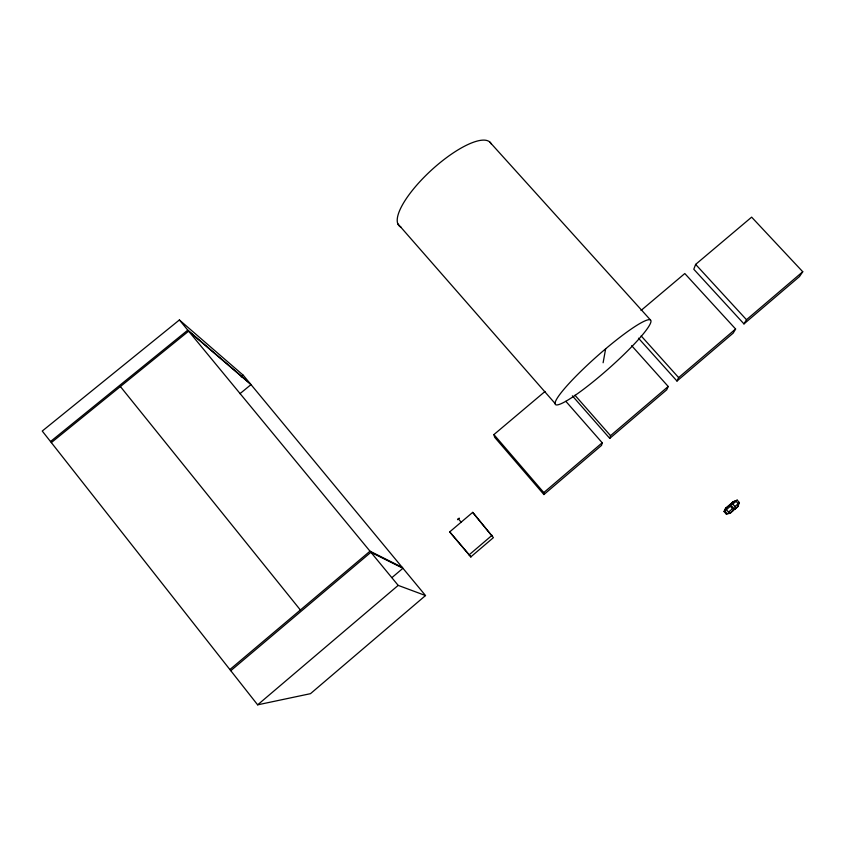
<?xml version="1.0" encoding="UTF-8"?>
<svg xmlns="http://www.w3.org/2000/svg" width="845" height="845" viewBox="0 0 845 845"><rect width="100%" height="100%" fill="white"/><g stroke="black" fill="none" stroke-linecap="round" stroke-linejoin="round"><path stroke-width="1.27" d="M738.203 503.673L734.97 506.535L734.685 509.366L732.53 508.658L730.376 506.229L730.291 504.423L733.534 501.571L737.262 500.166L739.417 502.574L737.917 506.504L734.685 509.366L730.291 504.423L725.57 508.415L724.07 511.552L726.214 513.961L729.943 513.337L737.917 506.504L738.203 503.673L736.048 501.254L732.773 502.162L725.57 508.415L724.915 510.771M603.108 362.748L605.643 348.816M565.865 401.343L602.21 442.769L601.545 445.389L543.916 494.547L494.674 437.298L493.913 434.583L545.014 391.478M572.371 395.84L609.763 438.386L610.523 435.671L668.215 386.471L631.659 345.668M695.636 264.4L693.787 269.249L743.97 323.899L799.528 276.516L802.75 271.741L751.638 217.144L695.636 264.4L746.484 319.716L743.97 323.899M668.215 386.471L666.705 389.809L609.763 438.386M638.482 338.19L676.982 381.042L678.63 377.588L735.604 329.001L684.799 273.537L641.028 310.474M724.07 511.552L726.299 507.856L726.373 509.662L728.527 512.091L730.682 512.788L726.214 513.961M735.604 329.001L733.228 333.067L676.982 381.042M729.943 513.337L733.164 510.475M730.291 504.423L732.805 504.106L736.048 501.254M458.339 518.83L457.557 519.717L459.331 518.175L458.339 518.83L461.381 522.453M726.373 509.662L730.376 506.229M728.527 512.091L732.53 508.658M543.916 494.547L543.8 492.572L602.21 442.769M746.484 319.716L802.75 271.741M425.521 595.545L310.485 693.671L257.64 704.836L42.25 431.045L179.393 319.959L243.254 375.243L425.521 595.545L398.185 585.384L179.393 319.959M470.866 556.855L493.406 537.631L472.704 512.366L449.698 531.896L470.866 556.855L449.698 531.896M257.64 704.836L398.185 585.384M469.038 554.922L492.086 535.265M391.964 577.579L402.949 568.262L370.902 552.292L230.78 670.687M229.882 669.557L370.004 551.193L402.199 567.354M241.226 376.912L243.254 375.243M239.98 393.664L251.007 384.612L188.625 331.155L51.334 442.6M50.51 441.544L187.78 330.141L250.3 383.757M737.262 500.166L732.773 502.162M738.636 503.155L739.417 502.574M489.656 141.928L650.365 319.864M641.165 335.919L678.63 377.588M732.805 504.106L734.97 506.535M724.788 511.003L726.943 513.422M575.022 395.302L610.523 435.671M397.699 223.619L555.017 403.414M493.913 434.583L543.8 492.572M490.934 534.716L472.704 512.366M120.391 386.545L300.387 610.005M401.132 227.273A61.769 19.224 -42.4 0 1 430.58 170.922A61.769 19.224 -42.4 0 1 491.22 143.904M575.065 395.397A63.65 8.482 -41.5 0 0 650.777 322.441A63.65 8.482 -41.5 0 0 583.187 369.054A63.65 8.482 -41.5 0 0 575.065 395.397"/></g></svg>
